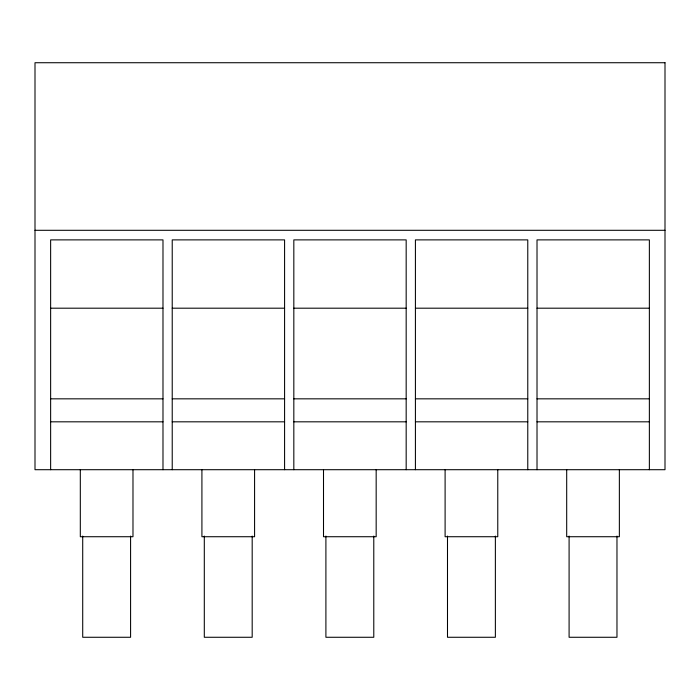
<?xml version="1.0" encoding="UTF-8"?>
<svg xmlns="http://www.w3.org/2000/svg" width="700" height="700" viewBox="0 0 700 700"><rect width="100%" height="100%" fill="white"/><g stroke="black" fill="none" stroke-linecap="round" stroke-linejoin="round"><path stroke-width="1.05" d="M35 230.3L665 230.3M50.636 308.192L162.986 308.192M172.226 308.192L284.585 308.192M293.825 308.192L406.175 308.192M415.415 308.192L527.774 308.192M537.014 308.192L649.364 308.192M50.636 398.834L162.986 398.834M172.226 398.834L284.585 398.834M293.825 398.834L406.175 398.834M415.415 398.834L527.774 398.834M537.014 398.834L649.364 398.834M50.636 421.82L162.986 421.82M172.226 421.82L284.585 421.82M293.825 421.82L406.175 421.82M415.415 421.82L527.774 421.82M537.014 421.82L649.364 421.82M649.364 469.7L649.364 239.881L537.014 239.881L537.014 469.7M619.36 469.7L619.36 536.725L566.694 536.725L566.694 469.7M616.971 536.069L616.971 637.271L569.091 637.271L569.091 536.069M527.774 469.7L527.774 239.881L415.415 239.881L415.415 469.7M497.77 469.7L497.77 536.725L445.104 536.725L445.104 469.7M495.373 536.069L495.373 637.271L447.493 637.271L447.493 536.069M406.175 469.7L406.175 239.881L293.825 239.881L293.825 469.7M376.171 469.7L376.171 536.725L323.505 536.725L323.505 469.7M373.783 536.069L373.783 637.271L325.902 637.271L325.902 536.069M284.585 469.7L284.585 239.881L172.226 239.881L172.226 469.7M254.581 469.7L254.581 536.725L201.915 536.725L201.915 469.7M252.184 536.069L252.184 637.271L204.304 637.271L204.304 536.069M162.986 469.7L162.986 239.881L50.636 239.881L50.636 469.7M132.982 469.7L132.982 536.725L80.316 536.725L80.316 469.7M130.585 536.069L130.585 637.271L82.714 637.271L82.714 536.069M665 62.729L35 62.729L35 469.7L665 469.7L665 62.729"/></g></svg>
